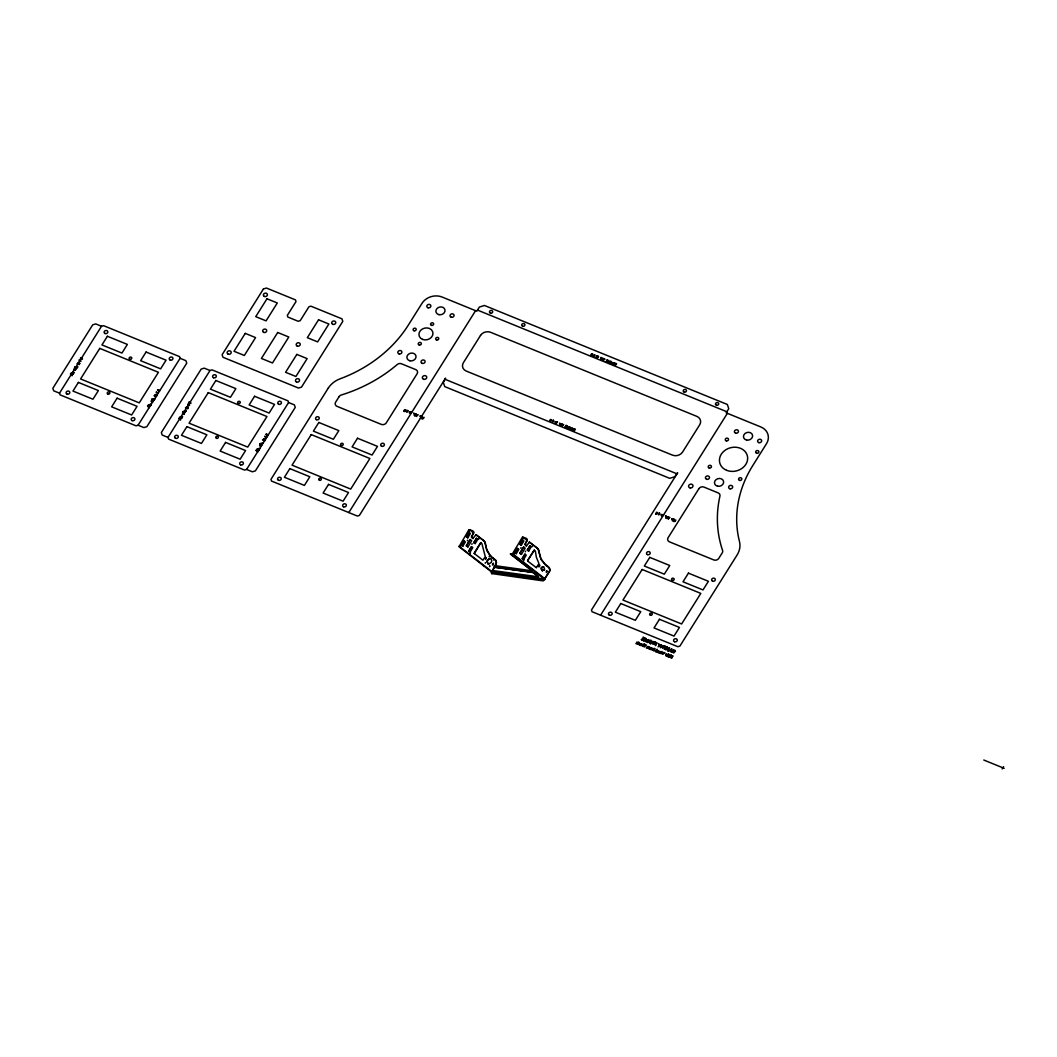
<?xml version="1.0" encoding="UTF-8"?>
<svg xmlns="http://www.w3.org/2000/svg" width="1057" height="1057" viewBox="0 0 1057 1057"><rect width="100%" height="100%" fill="white"/><g stroke="black" fill="none" stroke-linecap="round" stroke-linejoin="round"><path stroke-width="1.5" d="M489.88 566.195L489.589 566.156M489.84 555.44L495.971 560.421L496.513 562.681A5.695 4.783 -14.3 0 1 496.116 564.015L491.545 572.92L491.796 571.678L544.606 579.038L549.323 571.427A5.695 4.783 -14.3 0 0 549.719 570.106L549.178 567.847M560.263 423.434L559.417 423.091M650.121 643.528C654.098 635.402 644.44 644.968 648.615 641.89L650.676 643.753C654.349 641.044 651.548 647.716 654.534 641.929L652.037 641.322L652.037 642.762L650.174 643.541M156.595 395.635L156.264 395.041L155.458 395.965L156.198 396.269M265.082 439.871L264.765 439.263L263.959 440.201L264.699 440.492M480.776 542.624L474.078 553.34L482.917 560.21L485.308 556.709L481.886 543.589L480.776 542.624L474.263 553.67M150.768 404.884L150.305 404.236L149.658 405.069L150.451 405.386M259.269 449.106L258.806 448.459L258.146 449.291L258.939 449.621M491.637 571.956L495.852 563.976A5.695 4.783 -14.3 0 0 496.235 562.641L495.693 560.382L492.232 557.475M491.624 573.568L543.219 580.888L549.6 571.467A5.695 4.783 -14.3 0 0 549.984 570.146C550.71 566.341 540.365 561.901 548.927 567.609M534.247 550.089L527.535 560.712L534.313 550.129L535.357 551.054L536.335 557.145L538.938 563.553L536.388 567.675M78.297 363.529C76.646 361.243 81.283 362.842 79.183 364.599L76.963 363.687L78.112 363.833M186.798 407.764C185.134 405.478 189.771 407.064 187.67 408.821L185.451 407.923L186.6 408.068M491.413 571.837L459.015 546.68L468.925 529.729C479.812 531.658 468.515 535.688 473.021 538.475M461.38 545.187L463.97 540.854L465.357 541.924L462.768 546.271L461.38 545.187L462.834 546.152M466.401 536.784L468.991 532.451L470.378 533.534L467.789 537.868L466.401 536.784L467.855 537.749M461.658 545.227L464.182 541.012M466.679 536.824L469.202 532.609M489.483 554.7L486.564 549.112L485.388 543.457A4.796 4.017 -14.3 0 0 484.172 540.986L476.033 534.657L472.875 538.542L471.382 536.969L473.536 532.9L469.282 529.597M466.322 545.742L470.088 539.44L471.673 540.682L467.907 546.971L466.322 545.742L467.987 546.865M466.586 545.782L470.286 539.598M468.78 550.935L471.382 546.588L472.77 547.671L470.167 552.005L468.78 550.935L470.246 551.886M473.8 542.532L476.403 538.198L477.79 539.268L475.188 543.615L473.8 542.532L475.267 543.496M469.057 550.974L471.581 546.746M474.078 542.571L476.601 538.357M526.505 545.941C521.999 543.153 533.296 539.123 522.396 537.194L512.513 553.736L510.359 554.079L531.856 570.74M514.851 552.652L517.454 548.306L518.842 549.389L516.239 553.723L514.851 552.652L516.318 553.604M519.872 544.249L522.475 539.916L523.862 540.986L521.26 545.333L519.872 544.249L521.339 545.214M515.129 552.692L517.653 548.464M520.15 544.289L522.673 540.074M544.963 564.319L540.84 558.611L538.859 550.922A4.796 4.017 -14.3 0 0 537.643 548.438L529.504 542.122L526.346 545.993L524.853 544.421L527.007 540.365L522.753 537.062M519.793 553.207L523.559 546.905L525.157 548.147L521.392 554.436L519.793 553.207L521.458 554.317M520.07 553.247L523.757 547.064M522.264 558.4L524.853 554.053L526.241 555.136L523.651 559.47L522.264 558.4L523.717 559.351M527.284 549.997L529.874 545.663L531.261 546.733L528.672 551.08L527.284 549.997L528.738 550.961M522.528 558.44L525.052 554.212M527.549 550.036L530.072 545.808M494.293 567.107L531.816 572.035A5.695 4.77 -14.3 0 1 534.102 572.947L538.634 576.845L494.372 570.78A5.893 4.941 -14.3 0 1 492.496 570.119M531.645 572.326A5.695 4.77 -14.3 0 1 533.93 573.224L534.102 572.947M59.496 393.178L101.525 326.269L103.533 325.648L179.531 356.619L180.1 358.297L185.9 360.662L186.745 363.185L146.897 426.632L143.871 427.583L138.071 425.218L136.062 425.839L60.064 394.856L59.496 393.178L53.696 390.813L52.85 388.302L92.699 324.843L95.725 323.904L101.525 326.269M138.071 425.218L180.1 358.297M167.997 437.413L210.013 370.505L212.034 369.871L288.033 400.854L288.587 402.532L294.401 404.897L295.247 407.421L255.398 470.867L252.372 471.805L246.572 469.44L244.55 470.074L168.565 439.091L167.997 437.413L162.197 435.048L161.351 432.524L201.2 369.078L204.212 368.14L210.013 370.505M246.572 469.44L288.587 402.532M348.797 512.566L475.584 310.679M600.587 615.214L727.375 413.327M1002.142 768.954L1003.582 766.642M545.161 578.932L512.526 553.709M472.083 543.668L471.871 544.368M72.616 372.421L74.135 372.381L73.448 373.729L71.229 372.817L72.299 372.923M181.104 416.643L182.636 416.603L181.936 417.951L179.716 417.053L180.787 417.158M467.551 540.14L467.353 540.84M485.44 562.562L485.216 563.262M525.501 551.173L525.342 551.82M523.862 560.25L523.704 560.91M539.215 565.046C537.062 567.9 541.594 565.944 539.136 564.914M542.677 566.975L541.792 567.979A3.766 3.158 -14.3 0 0 541.475 568.996L542.36 570.82L544.144 569.538A3.766 3.158 -14.3 0 0 544.461 568.521L543.549 566.697L541.514 567.953A3.766 3.158 -14.3 0 0 541.197 568.957L542.36 570.82M600.574 357.557L601.459 357.583L600.706 357.821M665.487 515.961L666.372 515.988L665.619 516.226M489.1 558.651L487.753 560.131A5.404 4.532 -14.3 0 0 487.264 561.743L488.03 563.989A1.638 1.374 -14.3 0 0 488.479 564.227L491.228 562.469A5.404 4.532 -14.3 0 0 491.716 560.857L491.175 558.823L489.153 558.453M468.991 531.763L469.229 531.143M460.508 545.835L460.733 545.201M470.259 553.432L470.497 552.811M522.462 539.215L522.713 538.594M493.54 560.038L493.791 559.417M514.019 553.353L514.085 552.6M532.186 546.76L532.252 546.007M478.9 538.608L478.689 539.308M489.378 555.969L489.166 556.669M521.022 547.605L520.81 548.306M541.488 567.199L541.276 567.9M544.632 569.631L544.408 570.278M530.891 572.22L494.2 567.252M493.051 565.099C494.584 560.725 490.712 567.688 493.46 563.209M542.677 566.79L543.536 566.697M544.672 579.21L512.169 553.908M486.061 557.462C485.388 561.571 485.903 555.084 485.52 559.391M539.532 564.927L538.396 565.759L538.991 566.843M546.945 570.674C546.244 574.81 546.839 568.204 546.39 572.59M490.422 558.334L487.475 560.091A5.404 4.532 -14.3 0 0 486.986 561.703L488.532 564.253M475.756 534.631L484.172 540.986M529.227 542.082L537.643 548.438M483.895 540.946A4.796 4.017 -14.3 0 1 485.11 543.417L485.388 543.457M537.379 548.411A4.796 4.017 -14.3 0 1 538.581 550.882L538.859 550.922M495.152 565.667L532.556 570.886L510.531 553.789M494.465 566.829L531.816 572.035M482.705 565.099L483.591 565.772M491.716 571.427L459.055 546.258M544.593 579.804L491.65 572.299M491.016 571.546L491.928 571.916M489.774 565.918L489.457 566.658M477.487 310.084L726.846 411.741M445.235 379.371L676.665 473.708M421.505 416.366L420.184 416.273L421.056 417.079M420.911 417.317L420.131 415.89L421.941 416.26L420.409 418.123M983.776 760.023L1001.574 767.276M1002.221 767.541L1004.15 768.32M527.734 561.135L536.335 567.635M533.93 573.224L538.304 576.62M545.703 564.94L541.025 559.523L538.581 550.882M491.492 556.867L487.092 551.107L485.11 543.417M491.36 572.775L491.809 573.713M642.867 644.915L642.682 646.382L644.109 644.123L641.943 644.334L641.018 645.708L642.867 644.915M649.209 647.505L649.011 648.972L650.042 647.32L647.967 646.435L646.316 647.862L647.769 646.792L647.426 648.311L649.209 647.505M652.354 648.787L652.169 650.253L653.2 648.602L652.195 648.152L650.557 647.69L649.46 649.157L650.914 648.073L650.57 649.606L652.354 648.787M656.767 651.561C656.701 653.252 659.66 652.209 658.683 650.874C655.723 649.778 659.132 653.213 656.767 651.561M658.736 652.367C658.67 654.058 661.629 653.015 660.665 651.68C657.705 650.583 661.101 654.019 658.736 652.367M654.006 649.143C655.591 653.015 651.482 650.029 654.257 648.377C656.027 649.09 655.036 649.236 654.058 648.998M664.734 652.869C660.268 656.952 662.898 650.702 664.734 652.869M572.762 429.842L574.162 431.164L575.404 429.182L573.819 428.746L572.762 429.842M613.919 364.308L615.319 365.63L616.561 363.648L614.976 363.212L613.919 364.308M638.217 644.043L639.326 644.902L640.317 643.594L639.194 643.013L639.498 644.334L638.217 644.043M75.734 369.369L74.651 369.62L75.734 369.369M152.842 401.396L151.746 401.66L152.842 401.396M184.235 413.604L183.138 413.855L184.235 413.604M261.33 445.631L260.247 445.882L261.33 445.631M74.637 367.321L74.571 367.876C77.333 370.439 77.452 365.682 74.637 367.321M151.732 399.361L151.679 399.903C154.428 402.466 154.56 397.709 151.732 399.361M183.125 411.556L183.072 412.098C185.821 414.674 185.953 409.905 183.125 411.556M260.233 443.583L260.167 444.125C262.929 446.701 263.048 441.945 260.233 443.583M80.477 358.019L82.195 359.314C82.974 358.283 82.01 358.667 80.477 358.019M157.572 390.046L159.29 391.341C160.083 390.31 159.105 390.694 157.572 390.046M188.978 402.241L190.683 403.549C191.476 402.506 190.511 402.889 188.978 402.241M266.073 434.282L267.791 435.576C268.57 434.546 267.606 434.929 266.073 434.282M155.498 395.265L154.058 395.728L156.277 396.626C158.682 394.922 153.529 393.468 155.498 395.265M263.999 439.487L262.559 439.95L264.779 440.861C267.183 439.157 262.03 437.69 263.999 439.487M74.413 369.25L75.43 370.175C75.338 367.757 72.986 369.342 74.413 369.25M81.746 358.204L80.636 358.336L81.746 358.204M151.508 401.277L152.525 402.202C152.433 399.797 150.081 401.369 151.508 401.277M158.841 390.231L157.744 390.377L158.841 390.231M182.914 413.485L183.918 414.41C183.839 411.992 181.487 413.578 182.914 413.485M190.247 402.44L189.137 402.572L190.247 402.44M260.009 445.512L261.026 446.437C260.934 444.019 258.582 445.605 260.009 445.512M267.342 434.467L266.232 434.599L267.342 434.467M667.522 654.825C664.562 658.458 665.633 651.112 667.522 654.825M76.923 366.594L77.756 366.938L76.923 366.594M154.018 398.621L154.864 398.965L154.018 398.621M185.411 410.816L186.257 411.16L185.411 410.816M262.519 442.857L263.352 443.187L262.519 442.857M413.697 413.327L414.542 413.67L413.697 413.327M559.576 423.157L559.576 423.157M671.975 518.908L672.847 519.727L673.296 519.013L671.975 518.908M416.247 415.692C417.859 418.374 414.463 413.631 417.951 414.846L416.247 415.692M561.954 425.456C563.579 428.151 560.17 423.408 563.672 424.623L561.954 425.456M603.111 359.922C604.736 362.617 601.327 357.874 604.829 359.089L603.111 359.922M668.024 518.326C669.649 521.022 666.24 516.278 669.742 517.494L668.024 518.326M666.967 654.838L665.963 655.446L666.967 654.838M409.627 411.913C408.372 413.459 410.975 414.159 411.741 412.098L409.627 411.913M555.348 421.69C554.093 423.223 556.695 423.936 557.462 421.862L555.348 421.69M596.505 356.156C595.25 357.689 597.852 358.402 598.619 356.328L596.505 356.156M661.418 514.561C660.163 516.093 662.765 516.807 663.532 514.746L661.418 514.561M661.259 645.602L661.642 646.686L660.281 647.664C663.955 644.955 661.154 651.627 664.14 645.84L661.259 645.602M671.75 648.945L671.208 652.116L669.702 650.478L668.381 650.967L671.75 648.945M151.23 404.408L150.543 405.756L148.324 404.857L151.23 404.408M259.731 448.644L259.044 449.991L256.825 449.08L259.731 448.644M671.684 518.789L672.49 520.89L673.732 518.895L671.684 518.789M650.121 641.137L649.949 642.061L648.932 641.652L650.121 641.137M671.208 649.725L671.036 650.663L670.019 650.24L671.208 649.725M405.095 410.684L404.065 411.094L405.095 410.684M550.816 420.448L549.772 420.858L550.816 420.448M591.973 354.914L590.929 355.324L591.973 354.914M656.886 513.319L655.842 513.728L656.886 513.319M417.647 414.912L416.617 415.309L417.647 414.912M563.368 424.689L562.337 425.086L563.368 424.689M604.525 359.155L603.494 359.552L604.525 359.155M669.438 517.56L668.407 517.956L669.438 517.56M645.919 638.97L645.735 641.731L648.047 639.789L646.99 642.246L648.694 639.551L645.774 641.269L645.814 638.375L644.109 641.071L645.919 638.97M572.815 428.429L572.181 429.763L570.463 429.552L570.978 427.953L572.815 428.429M613.972 362.895L613.337 364.229L611.62 364.018L612.135 362.419L613.972 362.895M570.82 428.561L571.745 429.684L572.484 428.468L570.82 428.561M611.977 363.027L612.901 364.15L613.655 362.934L611.977 363.027M409.931 412.032L410.896 412.851L411.318 412.19L409.931 412.032M555.652 421.809L556.616 422.628L557.026 421.968L555.652 421.809M596.809 356.275L597.773 357.094L598.183 356.434L596.809 356.275M661.722 514.68L662.686 515.499L663.096 514.838L661.722 514.68M652.063 641.85L653.385 642.96L653.939 642.061L652.063 641.85M661.669 645.761L662.99 646.871L663.545 645.986L661.669 645.761M569.71 426.856C571.388 428.481 566.777 430.569 569.168 427.239C566.869 430.371 567.067 426.196 569.71 426.856M610.867 361.322C612.545 362.947 607.934 365.035 610.325 361.705C608.026 364.837 608.224 360.662 610.867 361.322M79.592 363.238L78.363 363.938L79.592 363.238M188.093 407.474L186.864 408.161L188.093 407.474M671.367 655.234L670.851 656.965L673.045 655.908L671.618 658.181L672.265 656.199L670.64 657.784L670.772 655.591L669.173 657.19L670.6 654.917L671.367 655.234M405.809 409.957L404.844 411.543L403.84 411.305L405.518 410.195L404.461 409.733L405.809 409.957M551.529 419.721L550.565 421.307L549.561 421.069L551.239 419.959L550.168 419.51L551.529 419.721M592.686 354.187L591.722 355.773L590.718 355.535L592.396 354.425L591.325 353.976L592.686 354.187M657.599 512.592L656.635 514.178L655.631 513.953L657.309 512.83L656.238 512.381L657.599 512.592M422.007 417.726C422.007 420.58 425.773 414.688 423.064 418.77C419.642 419.959 423.831 414.238 422.007 417.726M673.798 520.361C673.785 523.228 677.563 517.322 674.842 521.418C671.433 522.607 675.621 516.873 673.798 520.361M70.674 374.152L72.193 375.724L70.423 374.019L73.171 374.165L70.674 374.152M147.782 406.179L149.288 407.751L147.531 406.047L150.266 406.192L147.782 406.179M179.175 418.387L180.681 419.959L178.924 418.255L181.672 418.4L179.175 418.387M256.27 450.414L257.789 451.986L256.019 450.282L258.767 450.427L256.27 450.414M675.383 651.218L673.6 652.949L671.71 651.852L672.331 650.848L673.613 651.376L672.463 652.169L674.181 652.38C676.506 650.002 670.164 649.579 675.172 650.491L675.383 651.218M415.916 414.212L414.674 415.573L415.916 414.212M561.624 423.989L560.395 425.35L561.624 423.989M602.781 358.455L601.552 359.816L602.781 358.455M667.694 516.86L666.465 518.221L667.694 516.86M658.352 651.363L657.546 651.244L658.352 651.363M660.321 652.169L659.515 652.037L660.321 652.169M573.264 429.538C572.947 432.696 576.29 427.504 573.264 429.538M614.421 364.004C614.104 367.162 617.447 361.97 614.421 364.004M414.463 414.463L414.225 415.493L415.19 415.771L416.154 414.027L414.463 414.463M560.184 424.24L559.933 425.271L560.897 425.548L561.875 423.804L560.184 424.24M601.341 358.706L601.103 359.737L602.054 360.014L603.032 358.27L601.341 358.706M666.254 517.111L666.002 518.141L666.967 518.419L667.945 516.675L666.254 517.111M73.805 372.593L72.55 373.029L73.805 372.593M182.293 416.828L181.051 417.264L182.293 416.828M79.209 360.107C79.685 361.97 83.12 361.388 79.209 360.107M78.403 382.409L72.973 391.064L92.963 399.216L98.393 390.562L78.403 382.409M99.781 348.387L80.583 378.948L139.247 402.862L158.444 372.302L99.781 348.387M107.391 336.271L101.948 344.926L121.938 353.064L127.369 344.41L107.391 336.271M117.089 398.185L111.659 406.839L131.636 414.978L137.066 406.324L117.089 398.185M146.064 352.034L140.634 360.688L160.624 368.84L166.055 360.186L146.064 352.034M156.317 392.134C156.78 394.01 160.215 393.429 156.317 392.134M187.71 404.329C188.172 406.205 191.621 405.624 187.71 404.329M263.418 288.984L222.115 354.742L222.961 357.266L298.484 388.051L301.509 387.113L342.798 321.354L341.953 318.831L310.917 306.173L308.908 306.807L300.214 320.654L298.193 321.275L287.887 317.074L287.319 315.396L296.013 301.549L295.445 299.871L266.443 288.046L263.418 288.984M186.904 426.645L181.474 435.299L201.451 443.438L206.881 434.797L186.904 426.645M208.282 392.609L189.071 423.183L247.748 447.098L266.945 416.524L208.282 392.609M215.879 380.494L210.449 389.148L230.439 397.3L235.87 388.646L215.879 380.494M245.25 333.378L234.02 351.268L244.339 355.469L255.569 337.593L245.25 333.378M266.985 298.774L255.754 316.651L266.073 320.866L277.304 302.976L266.985 298.774M277.714 332.493L261.409 358.442L272.495 362.974L288.799 337.011L277.714 332.493M225.577 442.407L220.147 451.062L240.137 459.214L245.568 450.559L225.577 442.407M254.565 396.269L249.135 404.923L269.112 413.062L274.543 404.408L254.565 396.269M296.819 354.412L285.588 372.289L295.907 376.49L307.138 358.614L296.819 354.412M318.553 319.795L307.323 337.685L317.642 341.887L328.872 324.01L318.553 319.795M264.805 436.369C265.281 438.232 268.716 437.651 264.805 436.369M328.185 388.249L270.949 479.376L271.517 481.054L357.358 516.054L359.38 515.433L445.592 378.142L443.319 382.409L444.733 386.611L669.715 478.332L674.749 476.76L677.669 472.756L591.458 610.034L592.026 611.712L677.867 646.712L679.889 646.091L737.125 554.951A22.382 18.775 -14.3 0 0 739.477 541.528A126.866 106.4 -14.3 0 1 752.809 465.503L766.47 443.755A14.93 12.512 -14.3 0 0 760.829 426.962L726.159 412.825L728.762 408.689L727.348 404.487L484.436 305.473L479.402 307.045L476.799 311.181L442.143 297.043A14.93 12.512 -14.3 0 0 422.007 303.319L408.346 325.08A126.866 106.4 -14.3 0 1 340.209 378.763A22.382 18.775 -14.3 0 0 328.185 388.249M289.856 468.608L284.425 477.262L304.403 485.414L309.846 476.76L289.856 468.608M311.234 434.586L292.036 465.159L350.699 489.074L369.897 458.5L311.234 434.586M318.831 422.47L313.4 431.124L333.391 439.263L338.821 430.622L318.831 422.47M339.099 396.652L335.65 402.149A3.726 3.131 -14.3 0 0 337.051 406.35L381.286 424.372A3.726 3.131 -14.3 0 0 386.32 422.813L417.105 373.782A3.726 3.131 -14.3 0 0 415.692 369.58L401.528 363.806A3.726 3.131 -14.3 0 0 397.141 364.599A138.639 116.27 -14.3 0 1 341.239 395.027A3.726 3.131 -14.3 0 0 339.099 396.652M328.542 484.383L323.098 493.038L343.089 501.177L348.519 492.522L328.542 484.383M357.517 438.232L352.087 446.886L372.064 455.038L377.494 446.384L357.517 438.232M407.738 410.46C404.435 413.882 409.323 411.556 407.738 410.46M480.512 335.439L463.415 362.657A7.465 6.263 -14.3 0 0 466.243 371.06L672.529 455.157A7.465 6.263 -14.3 0 0 682.597 452.013L699.694 424.795A7.465 6.263 -14.3 0 0 696.88 416.392L490.58 332.294A7.465 6.263 -14.3 0 0 480.512 335.439M553.458 420.224C550.142 423.659 555.031 421.333 553.458 420.224M594.615 354.69C591.299 358.125 596.201 355.799 594.615 354.69M566.09 425.39L564.848 427.372L567.292 426.407C564.597 430.939 570.423 423.104 565.389 427.054L566.09 425.39M607.247 359.856L606.005 361.838L608.449 360.873C605.753 365.405 611.58 357.57 606.546 361.52L607.247 359.856M659.528 513.094C656.212 516.529 661.101 514.204 659.528 513.094M620.789 603.521L615.346 612.175L635.336 620.314L640.767 611.673L620.789 603.521M642.154 569.485L622.956 600.059L681.62 623.974L700.817 593.4L642.154 569.485M649.764 557.369L644.334 566.024L664.311 574.176L669.755 565.521L649.764 557.369M698.915 488.664L668.116 537.696A3.726 3.131 -14.3 0 0 669.53 541.884L713.752 559.919A3.726 3.131 -14.3 0 0 718.786 558.347L722.248 552.851A3.726 3.131 -14.3 0 0 722.605 550.499A138.639 116.27 -14.3 0 1 719.909 496.182A3.726 3.131 -14.3 0 0 718.113 492.866L703.949 487.092A3.726 3.131 -14.3 0 0 698.915 488.664M637.424 643.581C636.895 646.144 640.357 639.313 637.767 643.039L636.961 641.995L637.212 642.841L635.878 643.621L637.424 643.581M641.401 639.577L643.462 640.806L645.153 638.111L642.973 637.212L644.559 638.269L644.043 639.089L642.167 638.732L643.832 639.406L643.264 640.331L641.401 639.577M641.071 643.66L640.027 645.312L641.071 643.66M641.454 643.039L641.454 643.039M659.462 619.283L654.032 627.937L674.022 636.089L679.453 627.435L659.462 619.283M688.451 573.145L683.007 581.799L702.997 589.938L708.428 581.297L688.451 573.145M644.44 644.255L644.268 647.029L646.448 645.074L644.44 644.255M655.049 642.141L656.489 643.132L655.961 643.964L654.349 643.713L655.763 644.281L655.393 645.668L657.097 642.973L655.049 642.141M658.868 645.655L658.154 646.792L661.405 644.73L659.224 645.444L658.643 643.607L658.868 645.655M657.005 649.381L655.578 651.64L657.005 649.381M664.549 646.012L665.355 646.739L664.258 649.289L665.751 646.897L666.941 646.99L664.549 646.012M661.378 651.944C659.106 654.627 662.726 653.794 662.078 651.495L661.378 651.944M667.39 647.175L665.699 649.87L669.015 648.562C664.509 656.291 674.247 643.251 666.438 649.447L667.39 647.175M668.619 654.111L667.192 656.384L668.619 654.111M669.213 655.142L668.183 656.78L669.213 655.142M669.61 654.508L669.61 654.508M76.672 368.166L74.849 367.413L76.672 368.166M153.767 400.193L151.957 399.454L153.767 400.193M185.16 412.389L183.35 411.649L185.16 412.389M262.268 444.416L260.445 443.676L262.268 444.416M726.621 470.325A14.256 11.957 -14.3 0 0 747.669 458.143A14.256 11.957 -14.3 0 0 726.344 449.45A14.256 11.957 -14.3 0 0 726.621 470.325M609.413 615.187A1.863 1.559 -14.3 0 0 612.162 613.588A1.863 1.559 -14.3 0 0 609.374 612.452A1.863 1.559 -14.3 0 0 609.413 615.187M674.525 641.731A1.863 1.559 -14.3 0 0 677.273 640.132A1.863 1.559 -14.3 0 0 674.485 638.996A1.863 1.559 -14.3 0 0 674.525 641.731M647.452 554.621A1.863 1.559 -14.3 0 0 650.2 553.022A1.863 1.559 -14.3 0 0 647.413 551.886A1.863 1.559 -14.3 0 0 647.452 554.621M712.563 581.165A1.863 1.559 -14.3 0 0 715.312 579.566A1.863 1.559 -14.3 0 0 712.524 578.43A1.863 1.559 -14.3 0 0 712.563 581.165M343.591 506.818A1.863 1.559 -14.3 0 0 346.352 505.233A1.863 1.559 -14.3 0 0 343.551 504.083A1.863 1.559 -14.3 0 0 343.591 506.818M278.48 480.274A1.863 1.559 -14.3 0 0 281.241 478.689A1.863 1.559 -14.3 0 0 278.44 477.553A1.863 1.559 -14.3 0 0 278.48 480.274M381.63 446.252A1.863 1.559 -14.3 0 0 384.378 444.667A1.863 1.559 -14.3 0 0 381.59 443.517A1.863 1.559 -14.3 0 0 381.63 446.252M316.519 419.708A1.863 1.559 -14.3 0 0 319.267 418.123A1.863 1.559 -14.3 0 0 316.479 416.987A1.863 1.559 -14.3 0 0 316.519 419.708M422.509 339.389A7.095 5.946 -14.3 0 0 432.974 333.338A7.095 5.946 -14.3 0 0 422.364 329.018A7.095 5.946 -14.3 0 0 422.509 339.389M240.639 464.855A1.863 1.559 -14.3 0 0 243.401 463.257A1.863 1.559 -14.3 0 0 240.6 462.12A1.863 1.559 -14.3 0 0 240.639 464.855M175.528 438.311A1.863 1.559 -14.3 0 0 178.289 436.713A1.863 1.559 -14.3 0 0 175.488 435.576A1.863 1.559 -14.3 0 0 175.528 438.311M278.678 404.289A1.863 1.559 -14.3 0 0 281.426 402.691A1.863 1.559 -14.3 0 0 278.638 401.554A1.863 1.559 -14.3 0 0 278.678 404.289M213.567 377.745A1.863 1.559 -14.3 0 0 216.315 376.147A1.863 1.559 -14.3 0 0 213.527 375.01A1.863 1.559 -14.3 0 0 213.567 377.745M746.559 440.042A4.624 3.884 -14.3 0 0 752.531 435.154A4.624 3.884 -14.3 0 0 745.013 433.502A4.624 3.884 -14.3 0 0 746.559 440.042M717.571 486.194A4.624 3.884 -14.3 0 0 723.556 481.292A4.624 3.884 -14.3 0 0 716.038 479.653A4.624 3.884 -14.3 0 0 717.571 486.194M409.984 360.794A4.624 3.884 -14.3 0 0 415.956 355.905A4.624 3.884 -14.3 0 0 408.438 354.254A4.624 3.884 -14.3 0 0 409.984 360.794M438.959 314.656A4.624 3.884 -14.3 0 0 444.944 309.754A4.624 3.884 -14.3 0 0 437.426 308.115A4.624 3.884 -14.3 0 0 438.959 314.656M758.873 442.632A2.048 1.718 -14.3 0 0 761.648 440.584A2.048 1.718 -14.3 0 0 758.398 439.686A2.048 1.718 -14.3 0 0 758.873 442.632M735.778 433.198A2.048 1.718 -14.3 0 0 738.42 431.018A2.048 1.718 -14.3 0 0 735.091 430.291A2.048 1.718 -14.3 0 0 735.778 433.198M428.177 307.798A2.048 1.718 -14.3 0 0 430.833 305.632A2.048 1.718 -14.3 0 0 427.504 304.905A2.048 1.718 -14.3 0 0 428.177 307.798M451.392 317.259A2.048 1.718 -14.3 0 0 454.034 315.092A2.048 1.718 -14.3 0 0 450.705 314.365A2.048 1.718 -14.3 0 0 451.392 317.259M730.004 488.796A2.048 1.718 -14.3 0 0 732.646 486.63A2.048 1.718 -14.3 0 0 729.317 485.903A2.048 1.718 -14.3 0 0 730.004 488.796M706.789 479.336A2.048 1.718 -14.3 0 0 709.445 477.169A2.048 1.718 -14.3 0 0 706.116 476.443A2.048 1.718 -14.3 0 0 706.789 479.336M399.216 353.95A2.048 1.718 -14.3 0 0 401.845 351.756A2.048 1.718 -14.3 0 0 398.502 351.056A2.048 1.718 -14.3 0 0 399.216 353.95M422.404 363.41A2.048 1.718 -14.3 0 0 425.059 361.23A2.048 1.718 -14.3 0 0 421.73 360.503A2.048 1.718 -14.3 0 0 422.404 363.41M132.138 420.62A1.863 1.559 -14.3 0 0 134.9 419.021A1.863 1.559 -14.3 0 0 132.112 417.885A1.863 1.559 -14.3 0 0 132.138 420.62M67.027 394.076A1.863 1.559 -14.3 0 0 69.788 392.491A1.863 1.559 -14.3 0 0 67.001 391.341A1.863 1.559 -14.3 0 0 67.027 394.076M170.177 360.054A1.863 1.559 -14.3 0 0 172.938 358.468A1.863 1.559 -14.3 0 0 170.137 357.319A1.863 1.559 -14.3 0 0 170.177 360.054M105.066 333.51A1.863 1.559 -14.3 0 0 107.827 331.924A1.863 1.559 -14.3 0 0 105.026 330.775A1.863 1.559 -14.3 0 0 105.066 333.51M650.465 615.24A1.348 1.123 -14.3 0 0 652.261 613.892A1.348 1.123 -14.3 0 0 650.121 613.324A1.348 1.123 -14.3 0 0 650.465 615.24M672.397 580.425A1.348 1.123 -14.3 0 0 674.141 578.998A1.348 1.123 -14.3 0 0 671.961 578.523A1.348 1.123 -14.3 0 0 672.397 580.425M341.477 445.512A1.348 1.123 -14.3 0 0 343.208 444.085A1.348 1.123 -14.3 0 0 341.028 443.61A1.348 1.123 -14.3 0 0 341.477 445.512M319.597 480.354A1.348 1.123 -14.3 0 0 321.328 478.927A1.348 1.123 -14.3 0 0 319.148 478.451A1.348 1.123 -14.3 0 0 319.597 480.354M238.459 403.523A1.348 1.123 -14.3 0 0 240.269 402.175A1.348 1.123 -14.3 0 0 238.116 401.607A1.348 1.123 -14.3 0 0 238.459 403.523M216.645 438.378A1.348 1.123 -14.3 0 0 218.376 436.964A1.348 1.123 -14.3 0 0 216.196 436.488A1.348 1.123 -14.3 0 0 216.645 438.378M130.024 359.314A1.348 1.123 -14.3 0 0 131.755 357.887A1.348 1.123 -14.3 0 0 129.575 357.411A1.348 1.123 -14.3 0 0 130.024 359.314M108.144 394.155A1.348 1.123 -14.3 0 0 109.875 392.728A1.348 1.123 -14.3 0 0 107.695 392.253A1.348 1.123 -14.3 0 0 108.144 394.155M690.076 487.885A2.233 1.876 -14.3 0 0 692.969 485.52A2.233 1.876 -14.3 0 0 689.336 484.714A2.233 1.876 -14.3 0 0 690.076 487.885M423.831 379.344A2.233 1.876 -14.3 0 0 426.724 376.979A2.233 1.876 -14.3 0 0 423.091 376.186A2.233 1.876 -14.3 0 0 423.831 379.344M756.733 453.268A1.638 1.374 -14.3 0 0 758.847 451.524A1.638 1.374 -14.3 0 0 756.191 450.943A1.638 1.374 -14.3 0 0 756.733 453.268M709.221 468.04A1.638 1.374 -14.3 0 0 711.44 466.388A1.638 1.374 -14.3 0 0 708.824 465.688A1.638 1.374 -14.3 0 0 709.221 468.04M739.662 480.433A1.638 1.374 -14.3 0 0 741.789 478.702A1.638 1.374 -14.3 0 0 739.12 478.108A1.638 1.374 -14.3 0 0 739.662 480.433M726.37 440.888A1.638 1.374 -14.3 0 0 728.484 439.144A1.638 1.374 -14.3 0 0 725.815 438.563A1.638 1.374 -14.3 0 0 726.37 440.888M716.554 405.28A1.638 1.374 -14.3 0 0 718.681 403.549A1.638 1.374 -14.3 0 0 716.012 402.968A1.638 1.374 -14.3 0 0 716.554 405.28M684.262 392.134A1.638 1.374 -14.3 0 0 686.455 390.456A1.638 1.374 -14.3 0 0 683.826 389.782A1.638 1.374 -14.3 0 0 684.262 392.134M490.554 313.149A1.638 1.374 -14.3 0 0 492.681 311.419A1.638 1.374 -14.3 0 0 490.012 310.837A1.638 1.374 -14.3 0 0 490.554 313.149M522.792 326.296A1.638 1.374 -14.3 0 0 524.906 324.552A1.638 1.374 -14.3 0 0 522.237 323.971A1.638 1.374 -14.3 0 0 522.792 326.296M436.713 339.984A1.572 1.308 -14.3 0 0 438.734 338.332A1.572 1.308 -14.3 0 0 436.197 337.778A1.572 1.308 -14.3 0 0 436.713 339.984M414.146 330.788A1.572 1.308 -14.3 0 0 416.181 329.137A1.572 1.308 -14.3 0 0 413.631 328.582A1.572 1.308 -14.3 0 0 414.146 330.788M431.613 325.397A1.572 1.308 -14.3 0 0 433.634 323.746A1.572 1.308 -14.3 0 0 431.084 323.178A1.572 1.308 -14.3 0 0 431.613 325.397M419.299 345.018A1.572 1.308 -14.3 0 0 421.307 343.34A1.572 1.308 -14.3 0 0 418.757 342.798A1.572 1.308 -14.3 0 0 419.299 345.018M228.167 354.135A2.048 1.718 -14.3 0 0 231.206 352.377A2.048 1.718 -14.3 0 0 228.127 351.122A2.048 1.718 -14.3 0 0 228.167 354.135M264.395 296.449A2.048 1.718 -14.3 0 0 267.421 294.692A2.048 1.718 -14.3 0 0 264.356 293.45A2.048 1.718 -14.3 0 0 264.395 296.449M263.695 332.387A2.048 1.718 -14.3 0 0 266.721 330.63A2.048 1.718 -14.3 0 0 263.655 329.388A2.048 1.718 -14.3 0 0 263.695 332.387M296.502 381.987A2.048 1.718 -14.3 0 0 299.541 380.243A2.048 1.718 -14.3 0 0 296.462 378.987A2.048 1.718 -14.3 0 0 296.502 381.987M332.73 324.314A2.048 1.718 -14.3 0 0 335.756 322.557A2.048 1.718 -14.3 0 0 332.691 321.302A2.048 1.718 -14.3 0 0 332.73 324.314M297.215 346.049A2.048 1.718 -14.3 0 0 300.241 344.305A2.048 1.718 -14.3 0 0 297.176 343.049A2.048 1.718 -14.3 0 0 297.215 346.049"/></g></svg>
